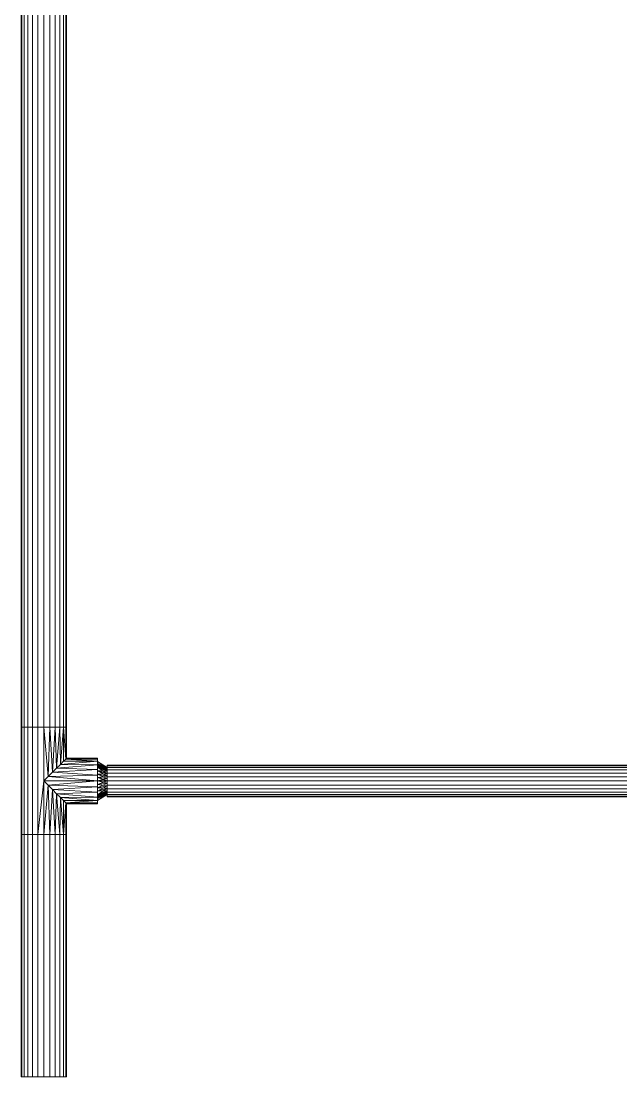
# Model space of a CAD drawing. Header units: inches. Extents: x -3326 to -59, y 8 to 1043.
# Drawn here: x -3167 to -3141.91, y 128.2 to 172.37 of the extents above; entities that cross this region are included whole.
import ezdxf

# ---------------------------------------------------------------- set-up
doc = ezdxf.new("R2010")
doc.units = ezdxf.units.IN
doc.header["$MEASUREMENT"] = 0
doc.layers.add('F-SPRN', color=10, linetype='Continuous', lineweight=9)
doc.layers.add('P-PIPE', color=10, linetype='Continuous', lineweight=9)

# ---------------------------------------------------------------- blocks, each defined once
blk = doc.blocks.new('Tee - Welded - Generic - Standard-1125979-05 - Fourth Level')
at = {"layer": 'P-PIPE'}
mesh = blk.add_polyface(dxfattribs=at)
corners = [(-2.244, -0.951), (-2.244, -0.918, 0.246), (-2.244, -0.823, 0.475), (-2.244, -0.672, 0.672), (-2.244, -0.475, 0.823), (-2.244, -0.246, 0.918), (-2.244, 0, 0.951), (-2.244, 0.246, 0.918), (-2.244, 0.475, 0.823), (-2.244, 0.672, 0.672), (-2.244, 0.823, 0.475), (-2.244, 0.918, 0.246), (-2.244, 0.951), (-2.244, 0.918, -0.246), (-2.244, 0.823, -0.475), (-2.244, 0.672, -0.672), (-2.244, 0.475, -0.823), (-2.244, 0.246, -0.918), (-2.244, 0, -0.951), (-2.244, -0.246, -0.918), (-2.244, -0.475, -0.823), (-2.244, -0.672, -0.672), (-2.244, -0.823, -0.475), (-2.244, -0.918, -0.246)]
mesh.append_faces([[corners[k] for k in face] for face in [(10, 0, 7, 9)]], dxfattribs={"vtx0": -1, "vtx1": -1, "vtx2": -1})
mesh.append_faces([[corners[k] for k in face] for face in [(13, 21, 0, 10)]], dxfattribs={"vtx0": -1, "vtx1": -1, "vtx2": -1, "vtx3": -1})
mesh.append_faces([[corners[k] for k in face] for face in [(13, 16, 20, 21), (5, 7, 0, 1)]], dxfattribs={"vtx0": -1, "vtx1": -1, "vtx3": -1})
mesh.append_faces([[corners[k] for k in face] for face in [(4, 5, 3)]], dxfattribs={"vtx1": -1})
mesh.append_faces([[corners[k] for k in face] for face in [(18, 19, 20), (22, 23, 0, 21), (7, 8, 9), (5, 6, 7)]], dxfattribs={"vtx2": -1})
mesh.append_faces([[corners[k] for k in face] for face in [(16, 17, 18, 20), (1, 2, 3, 5)]], dxfattribs={"vtx2": -1, "vtx3": -1})
mesh.append_faces([[corners[k] for k in face] for face in [(13, 14, 15, 16), (10, 11, 12, 13)]], dxfattribs={"vtx3": -1})
mesh = blk.add_polyface(dxfattribs=at)
corners = [(-2.244, 0.951), (-2.244, 0.918, 0.246), (-2.244, 0.823, 0.475), (-2.244, 0.672, 0.672), (-2.244, 0.475, 0.823), (-2.244, 0.246, 0.918), (-2.244, 0, 0.951), (-2.244, -0.246, 0.918), (-2.244, -0.475, 0.823), (-2.244, -0.672, 0.672), (-2.244, -0.823, 0.475), (-2.244, -0.918, 0.246), (-2.244, -0.951), (-0.951, -0.951), (-0.916, -0.916, 0.254), (-0.823, -0.823, 0.476), (-0.69, -0.69, 0.654), (-0.533, -0.533, 0.787), (-0.362, -0.362, 0.879), (-0.183, -0.183, 0.933), (0, 0, 0.951), (0.183, -0.183, 0.933), (0.362, -0.362, 0.879), (0.533, -0.533, 0.787), (0.69, -0.69, 0.654), (0.823, -0.823, 0.476), (0.916, -0.916, 0.254), (0.951, -0.951), (2.244, -0.951), (2.244, -0.918, 0.246), (2.244, -0.823, 0.475), (2.244, -0.672, 0.672), (2.244, -0.475, 0.823), (2.244, -0.246, 0.918), (2.244, 0, 0.951), (2.244, 0.246, 0.918), (2.244, 0.475, 0.823), (2.244, 0.672, 0.672), (2.244, 0.823, 0.475), (2.244, 0.918, 0.246), (2.244, 0.951)]
mesh.append_faces([[corners[k] for k in face] for face in [(13, 11, 12)]], dxfattribs={"vtx0": -1})
mesh.append_faces([[corners[k] for k in face] for face in [(27, 29, 26), (25, 30, 24), (11, 14, 10), (9, 17, 8), (16, 10, 15), (23, 32, 22), (21, 34, 20), (22, 33, 21), (33, 22, 32), (19, 7, 18), (7, 19, 6)]], dxfattribs={"vtx0": -1, "vtx1": -1})
mesh.append_faces([[corners[k] for k in face] for face in [(30, 25, 26), (24, 30, 31), (8, 17, 18), (21, 33, 34), (18, 7, 8), (20, 5, 6)]], dxfattribs={"vtx0": -1, "vtx2": -1})
mesh.append_faces([[corners[k] for k in face] for face in [(20, 34, 35, 5)]], dxfattribs={"vtx0": -1, "vtx2": -1, "vtx3": -1})
mesh.append_faces([[corners[k] for k in face] for face in [(28, 29, 27)]], dxfattribs={"vtx1": -1})
mesh.append_faces([[corners[k] for k in face] for face in [(29, 30, 26), (31, 32, 23), (23, 24, 31), (13, 14, 11), (14, 15, 10), (16, 17, 9), (9, 10, 16), (19, 20, 6)]], dxfattribs={"vtx1": -1, "vtx2": -1})
mesh.append_faces([[corners[k] for k in face] for face in [(38, 39, 1, 2), (36, 37, 3, 4), (37, 38, 2, 3), (35, 36, 4, 5)]], dxfattribs={"vtx1": -1, "vtx3": -1})
mesh.append_faces([[corners[k] for k in face] for face in [(39, 40, 0, 1)]], dxfattribs={"vtx3": -1})
mesh = blk.add_polyface(dxfattribs=at)
corners = [(-2.244, -0.951), (-2.244, -0.918, -0.246), (-2.244, -0.823, -0.475), (-2.244, -0.672, -0.672), (-2.244, -0.475, -0.823), (-2.244, -0.246, -0.918), (-2.244, 0, -0.951), (-2.244, 0.246, -0.918), (-2.244, 0.475, -0.823), (-2.244, 0.672, -0.672), (-2.244, 0.823, -0.475), (-2.244, 0.918, -0.246), (-2.244, 0.951), (2.244, 0.951), (2.244, 0.918, -0.246), (2.244, 0.823, -0.475), (2.244, 0.672, -0.672), (2.244, 0.475, -0.823), (2.244, 0.246, -0.918), (2.244, 0, -0.951), (2.244, -0.246, -0.918), (2.244, -0.475, -0.823), (2.244, -0.672, -0.672), (2.244, -0.823, -0.475), (2.244, -0.918, -0.246), (2.244, -0.951), (0.951, -0.951), (0.916, -0.916, -0.254), (0.823, -0.823, -0.476), (0.69, -0.69, -0.654), (0.533, -0.533, -0.787), (0.362, -0.362, -0.879), (0.183, -0.183, -0.933), (0, 0, -0.951), (-0.183, -0.183, -0.933), (-0.362, -0.362, -0.879), (-0.533, -0.533, -0.787), (-0.69, -0.69, -0.654), (-0.823, -0.823, -0.476), (-0.916, -0.916, -0.254), (-0.951, -0.951)]
mesh.append_faces([[corners[k] for k in face] for face in [(1, 40, 0)]], dxfattribs={"vtx0": -1})
mesh.append_faces([[corners[k] for k in face] for face in [(33, 19, 32), (6, 34, 5), (32, 20, 31), (24, 27, 23), (27, 24, 26), (36, 4, 35), (3, 37, 2), (38, 2, 37), (21, 31, 20)]], dxfattribs={"vtx0": -1, "vtx1": -1})
mesh.append_faces([[corners[k] for k in face] for face in [(35, 4, 5), (6, 33, 34), (23, 28, 29), (29, 22, 23), (21, 30, 31), (23, 27, 28), (36, 3, 4), (3, 36, 37), (39, 1, 2)]], dxfattribs={"vtx0": -1, "vtx2": -1})
mesh.append_faces([[corners[k] for k in face] for face in [(19, 20, 32), (34, 35, 5), (6, 7, 33), (21, 22, 30), (29, 30, 22), (39, 40, 1), (38, 39, 2)]], dxfattribs={"vtx1": -1, "vtx2": -1})
mesh.append_faces([[corners[k] for k in face] for face in [(18, 19, 33, 7)]], dxfattribs={"vtx1": -1, "vtx2": -1, "vtx3": -1})
mesh.append_faces([[corners[k] for k in face] for face in [(15, 16, 9, 10), (14, 15, 10, 11), (16, 17, 8, 9), (17, 18, 7, 8)]], dxfattribs={"vtx1": -1, "vtx3": -1})
mesh.append_faces([[corners[k] for k in face] for face in [(12, 13, 14, 11), (24, 25, 26)]], dxfattribs={"vtx2": -1})
mesh = blk.add_polyface(dxfattribs=at)
corners = [(2.244, -0.951), (2.244, -0.918, -0.246), (2.244, -0.823, -0.475), (2.244, -0.672, -0.672), (2.244, -0.475, -0.823), (2.244, -0.246, -0.918), (2.244, 0, -0.951), (2.244, 0.246, -0.918), (2.244, 0.475, -0.823), (2.244, 0.672, -0.672), (2.244, 0.823, -0.475), (2.244, 0.918, -0.246), (2.244, 0.951), (2.244, 0.918, 0.246), (2.244, 0.823, 0.475), (2.244, 0.672, 0.672), (2.244, 0.475, 0.823), (2.244, 0.246, 0.918), (2.244, 0, 0.951), (2.244, -0.246, 0.918), (2.244, -0.475, 0.823), (2.244, -0.672, 0.672), (2.244, -0.823, 0.475), (2.244, -0.918, 0.246)]
mesh.append_faces([[corners[k] for k in face] for face in [(21, 19, 20)]], dxfattribs={"vtx0": -1})
mesh.append_faces([[corners[k] for k in face] for face in [(19, 23, 17, 18)]], dxfattribs={"vtx0": -1, "vtx1": -1})
mesh.append_faces([[corners[k] for k in face] for face in [(4, 8, 11, 3), (0, 3, 11, 23)]], dxfattribs={"vtx0": -1, "vtx1": -1, "vtx2": -1})
mesh.append_faces([[corners[k] for k in face] for face in [(11, 14, 17, 23)]], dxfattribs={"vtx0": -1, "vtx1": -1, "vtx2": -1, "vtx3": -1})
mesh.append_faces([[corners[k] for k in face] for face in [(9, 10, 11, 8), (4, 5, 6), (12, 13, 14, 11), (15, 16, 17, 14)]], dxfattribs={"vtx2": -1})
mesh.append_faces([[corners[k] for k in face] for face in [(6, 7, 8, 4), (21, 22, 23, 19)]], dxfattribs={"vtx2": -1, "vtx3": -1})
mesh.append_faces([[corners[k] for k in face] for face in [(0, 1, 2, 3)]], dxfattribs={"vtx3": -1})
mesh = blk.add_polyface(dxfattribs=at)
corners = [(-0.951, -2.244), (-0.918, -2.244, 0.246), (-0.823, -2.244, 0.475), (-0.672, -2.244, 0.672), (-0.475, -2.244, 0.823), (-0.246, -2.244, 0.918), (0, -2.244, 0.951), (0.246, -2.244, 0.918), (0.475, -2.244, 0.823), (0.672, -2.244, 0.672), (0.823, -2.244, 0.475), (0.918, -2.244, 0.246), (0.951, -2.244), (0.951, -0.951), (0.916, -0.916, 0.254), (0.823, -0.823, 0.476), (0.69, -0.69, 0.654), (0.533, -0.533, 0.787), (0.362, -0.362, 0.879), (0.183, -0.183, 0.933), (0, 0, 0.951), (-0.183, -0.183, 0.933), (-0.362, -0.362, 0.879), (-0.533, -0.533, 0.787), (-0.69, -0.69, 0.654), (-0.823, -0.823, 0.476), (-0.916, -0.916, 0.254), (-0.951, -0.951)]
mesh.append_faces([[corners[k] for k in face] for face in [(13, 11, 12)]], dxfattribs={"vtx0": -1})
mesh.append_faces([[corners[k] for k in face] for face in [(22, 5, 21), (24, 3, 23), (8, 18, 7), (17, 9, 16)]], dxfattribs={"vtx0": -1, "vtx1": -1})
mesh.append_faces([[corners[k] for k in face] for face in [(24, 2, 3), (26, 1, 2), (22, 4, 5), (6, 20, 21), (21, 5, 6), (19, 6, 7), (16, 9, 10), (17, 8, 9), (6, 19, 20)]], dxfattribs={"vtx0": -1, "vtx2": -1})
mesh.append_faces([[corners[k] for k in face] for face in [(26, 27, 1), (3, 4, 23), (25, 26, 2), (24, 25, 2), (22, 23, 4), (10, 11, 14), (18, 19, 7), (17, 18, 8), (13, 14, 11), (15, 16, 10), (14, 15, 10)]], dxfattribs={"vtx1": -1, "vtx2": -1})
mesh.append_faces([[corners[k] for k in face] for face in [(27, 0, 1)]], dxfattribs={"vtx2": -1})
mesh = blk.add_polyface(dxfattribs=at)
corners = [(0.951, -2.244), (0.918, -2.244, -0.246), (0.823, -2.244, -0.475), (0.672, -2.244, -0.672), (0.475, -2.244, -0.823), (0.246, -2.244, -0.918), (0, -2.244, -0.951), (-0.246, -2.244, -0.918), (-0.475, -2.244, -0.823), (-0.672, -2.244, -0.672), (-0.823, -2.244, -0.475), (-0.918, -2.244, -0.246), (-0.951, -2.244), (-0.951, -0.951), (-0.916, -0.916, -0.254), (-0.823, -0.823, -0.476), (-0.69, -0.69, -0.654), (-0.533, -0.533, -0.787), (-0.362, -0.362, -0.879), (-0.183, -0.183, -0.933), (0, 0, -0.951), (0.183, -0.183, -0.933), (0.362, -0.362, -0.879), (0.533, -0.533, -0.787), (0.69, -0.69, -0.654), (0.823, -0.823, -0.476), (0.916, -0.916, -0.254), (0.951, -0.951)]
mesh.append_faces([[corners[k] for k in face] for face in [(13, 11, 12)]], dxfattribs={"vtx0": -1})
mesh.append_faces([[corners[k] for k in face] for face in [(22, 5, 21), (24, 3, 23), (8, 18, 7), (17, 9, 16)]], dxfattribs={"vtx0": -1, "vtx1": -1})
mesh.append_faces([[corners[k] for k in face] for face in [(24, 2, 3), (26, 1, 2), (22, 4, 5), (6, 20, 21), (21, 5, 6), (19, 6, 7), (16, 9, 10), (17, 8, 9), (6, 19, 20)]], dxfattribs={"vtx0": -1, "vtx2": -1})
mesh.append_faces([[corners[k] for k in face] for face in [(0, 1, 27)]], dxfattribs={"vtx1": -1})
mesh.append_faces([[corners[k] for k in face] for face in [(26, 27, 1), (3, 4, 23), (25, 26, 2), (24, 25, 2), (22, 23, 4), (10, 11, 14), (18, 19, 7), (17, 18, 8), (13, 14, 11), (15, 16, 10), (14, 15, 10)]], dxfattribs={"vtx1": -1, "vtx2": -1})
mesh = blk.add_polyface(dxfattribs=at)
corners = [(-0.951, -2.244), (-0.918, -2.244, -0.246), (-0.823, -2.244, -0.475), (-0.672, -2.244, -0.672), (-0.475, -2.244, -0.823), (-0.246, -2.244, -0.918), (0, -2.244, -0.951), (0.246, -2.244, -0.918), (0.475, -2.244, -0.823), (0.672, -2.244, -0.672), (0.823, -2.244, -0.475), (0.918, -2.244, -0.246), (0.951, -2.244), (0.918, -2.244, 0.246), (0.823, -2.244, 0.475), (0.672, -2.244, 0.672), (0.475, -2.244, 0.823), (0.246, -2.244, 0.918), (0, -2.244, 0.951), (-0.246, -2.244, 0.918), (-0.475, -2.244, 0.823), (-0.672, -2.244, 0.672), (-0.823, -2.244, 0.475), (-0.918, -2.244, 0.246)]
mesh.append_faces([[corners[k] for k in face] for face in [(6, 4, 5), (21, 19, 20)]], dxfattribs={"vtx0": -1})
mesh.append_faces([[corners[k] for k in face] for face in [(23, 6, 11, 14), (23, 14, 17, 19)]], dxfattribs={"vtx0": -1, "vtx1": -1, "vtx2": -1, "vtx3": -1})
mesh.append_faces([[corners[k] for k in face] for face in [(6, 23, 3, 4)]], dxfattribs={"vtx0": -1, "vtx1": -1, "vtx3": -1})
mesh.append_faces([[corners[k] for k in face] for face in [(3, 23, 0)]], dxfattribs={"vtx0": -1, "vtx2": -1})
mesh.append_faces([[corners[k] for k in face] for face in [(16, 17, 14, 15)]], dxfattribs={"vtx1": -1})
mesh.append_faces([[corners[k] for k in face] for face in [(12, 13, 14, 11), (17, 18, 19)]], dxfattribs={"vtx2": -1})
mesh.append_faces([[corners[k] for k in face] for face in [(9, 10, 11, 6), (21, 22, 23, 19)]], dxfattribs={"vtx2": -1, "vtx3": -1})
mesh.append_faces([[corners[k] for k in face] for face in [(6, 7, 8, 9), (0, 1, 2, 3)]], dxfattribs={"vtx3": -1})
blk = doc.blocks.new('Transition - Generic - Plumbing-CW-1022941-05 - Fourth Level')
at = {"layer": 'P-PIPE'}
mesh = blk.add_polyface(dxfattribs=at)
corners = [(0, -0.813), (0, -0.575, 0.575), (0, 0, 0.813), (0, 0.575, 0.575), (0, 0.813), (0, 0.575, -0.575), (0, 0, -0.813), (0, -0.575, -0.575)]
mesh.append_faces([[corners[k] for k in face] for face in [(5, 3, 4)]], dxfattribs={"vtx0": -1})
mesh.append_faces([[corners[k] for k in face] for face in [(0, 3, 5, 6)]], dxfattribs={"vtx0": -1, "vtx1": -1, "vtx3": -1})
mesh.append_faces([[corners[k] for k in face] for face in [(2, 3, 0, 1), (7, 0, 6)]], dxfattribs={"vtx1": -1})
mesh = blk.add_polyface(dxfattribs=at)
corners = [(0, -0.813), (0, -0.575, -0.575), (0, 0, -0.813), (0, 0.575, -0.575), (0, 0.813), (0.406, 0.562), (0.406, 0.398, -0.398), (0.406, 0, -0.562), (0.406, -0.398, -0.398), (0.406, -0.562), (0.406, 0.452, -0.266), (0, 0.694, -0.287), (0, 0.733, -0.192), (0, 0.287, -0.694), (0.406, 0.199, -0.48), (0.406, 0.099, -0.521), (0.406, -0.48, -0.199), (0, -0.694, -0.287), (0, -0.634, -0.431), (0.406, -0.199, -0.48), (0, -0.287, -0.694), (0, -0.144, -0.753), (0, 0.634, -0.431), (0.406, 0.507, -0.133), (0, 0.431, -0.634), (0.406, 0.298, -0.439), (0, 0.144, -0.753), (0, -0.733, -0.192), (0.406, -0.521, -0.099), (0.406, -0.439, -0.298), (0, -0.431, -0.634), (0.406, -0.298, -0.439), (0.406, -0.099, -0.521)]
mesh.append_faces([[corners[k] for k in face] for face in [(23, 4, 5)]], dxfattribs={"vtx0": -1})
mesh.append_faces([[corners[k] for k in face] for face in [(4, 23, 12), (14, 24, 25), (6, 22, 10), (13, 15, 26), (29, 1, 8), (16, 18, 29), (1, 29, 18), (19, 21, 32), (7, 26, 15), (2, 32, 21), (22, 6, 3), (10, 11, 23), (3, 25, 24), (15, 13, 14), (18, 16, 17), (20, 31, 30), (21, 19, 20)]], dxfattribs={"vtx0": -1, "vtx1": -1})
mesh.append_faces([[corners[k] for k in face] for face in [(14, 13, 24), (7, 2, 26), (3, 6, 25), (23, 11, 12), (2, 7, 32), (27, 16, 28), (8, 1, 30)]], dxfattribs={"vtx0": -1, "vtx2": -1})
mesh.append_faces([[corners[k] for k in face] for face in [(9, 0, 28)]], dxfattribs={"vtx1": -1})
mesh.append_faces([[corners[k] for k in face] for face in [(27, 17, 16), (19, 31, 20), (31, 8, 30), (22, 11, 10), (0, 27, 28)]], dxfattribs={"vtx1": -1, "vtx2": -1})
mesh = blk.add_polyface(dxfattribs=at)
corners = [(0, 0.813), (0, 0.575, 0.575), (0, 0, 0.813), (0, -0.575, 0.575), (0, -0.813), (0.406, -0.562), (0.406, -0.398, 0.398), (0.406, 0, 0.562), (0.406, 0.398, 0.398), (0.406, 0.562), (0.406, -0.452, 0.266), (0, -0.694, 0.287), (0, -0.733, 0.192), (0, -0.287, 0.694), (0.406, -0.199, 0.48), (0.406, -0.099, 0.521), (0.406, 0.48, 0.199), (0, 0.694, 0.287), (0, 0.634, 0.431), (0.406, 0.199, 0.48), (0, 0.287, 0.694), (0, 0.144, 0.753), (0, -0.634, 0.431), (0.406, -0.507, 0.133), (0, -0.431, 0.634), (0.406, -0.298, 0.439), (0, -0.144, 0.753), (0, 0.733, 0.192), (0.406, 0.521, 0.099), (0.406, 0.439, 0.298), (0, 0.431, 0.634), (0.406, 0.298, 0.439), (0.406, 0.099, 0.521)]
mesh.append_faces([[corners[k] for k in face] for face in [(23, 4, 5)]], dxfattribs={"vtx0": -1})
mesh.append_faces([[corners[k] for k in face] for face in [(4, 23, 12), (14, 24, 25), (6, 22, 10), (13, 15, 26), (29, 1, 8), (16, 18, 29), (1, 29, 18), (19, 21, 32), (7, 26, 15), (2, 32, 21), (22, 6, 3), (10, 11, 23), (3, 25, 24), (15, 13, 14), (18, 16, 17), (20, 31, 30), (21, 19, 20)]], dxfattribs={"vtx0": -1, "vtx1": -1})
mesh.append_faces([[corners[k] for k in face] for face in [(14, 13, 24), (7, 2, 26), (3, 6, 25), (23, 11, 12), (2, 7, 32), (27, 16, 28), (8, 1, 30)]], dxfattribs={"vtx0": -1, "vtx2": -1})
mesh.append_faces([[corners[k] for k in face] for face in [(9, 0, 28)]], dxfattribs={"vtx1": -1})
mesh.append_faces([[corners[k] for k in face] for face in [(27, 17, 16), (19, 31, 20), (31, 8, 30), (22, 11, 10), (0, 27, 28)]], dxfattribs={"vtx1": -1, "vtx2": -1})
mesh = blk.add_polyface(dxfattribs=at)
corners = [(0.406, -0.562), (0.406, -0.398, -0.398), (0.406, 0, -0.562), (0.406, 0.398, -0.398), (0.406, 0.562), (0.406, 0.398, 0.398), (0.406, 0, 0.562), (0.406, -0.398, 0.398)]
mesh.append_faces([[corners[k] for k in face] for face in [(4, 7, 1, 2)]], dxfattribs={"vtx0": -1, "vtx1": -1, "vtx3": -1})
mesh.append_faces([[corners[k] for k in face] for face in [(3, 4, 2)]], dxfattribs={"vtx1": -1})
mesh.append_faces([[corners[k] for k in face] for face in [(5, 6, 7, 4), (7, 0, 1)]], dxfattribs={"vtx2": -1})

msp = doc.modelspace()

# ---------------------------------------------------------------- linework, layer by layer
at = {"layer": 'F-SPRN', "color": 1}
for p, q in [((-3166.048, 207.215, 964), (-3166.048, 142.829, 964)), ((-3166.048, 207.215, 964), (-3166.048, 142.829, 964)), ((-3166.048, 138.34, 964), (-3166.048, 142.829, 964)), ((-3163.804, 140.585, 964), (-3166.048, 140.585, 964)), ((-3163.804, 140.585, 964), (-3163.398, 140.585, 964)), ((-3163.398, 140.585, 964), (-3120.053, 140.585, 964)), ((-3163.398, 140.585, 964), (-3120.053, 140.585, 964)), ((-3166.048, 138.34, 964), (-3166.048, 128.204, 964)), ((-3166.048, 138.34, 964), (-3166.048, 128.204, 964))]:
    msp.add_line(p, q, dxfattribs=at)

# ---------------------------------------------------------------- block references
at = {"layer": 'F-SPRN', "color": 1, "rotation": 90}
msp.add_blockref('Tee - Welded - Generic - Standard-1125979-05 - Fourth Level', (-3166.048, 140.585, 964), dxfattribs=at)
at = {"layer": 'F-SPRN', "color": 1}
msp.add_blockref('Transition - Generic - Plumbing-CW-1022941-05 - Fourth Level', (-3163.804, 140.585, 964), dxfattribs=at)

# ---------------------------------------------------------------- meshes
mesh = msp.add_polyface(dxfattribs=at)
corners = [(-3166.048, 207.215, 964.95), (-3166.294, 207.215, 964.918), (-3166.523, 207.215, 964.823), (-3166.72, 207.215, 964.672), (-3166.871, 207.215, 964.475), (-3166.966, 207.215, 964.246), (-3166.998, 207.215, 964), (-3166.998, 142.829, 964), (-3166.966, 142.829, 964.246), (-3166.871, 142.829, 964.475), (-3166.72, 142.829, 964.672), (-3166.523, 142.829, 964.823), (-3166.294, 142.829, 964.918), (-3166.048, 142.829, 964.95)]
mesh.append_faces([[corners[k] for k in face] for face in [(8, 9, 4, 5), (3, 4, 9, 10), (11, 12, 1, 2), (2, 3, 10, 11)]], dxfattribs={"vtx1": -1, "vtx3": -1, "color": 1})
mesh.append_faces([[corners[k] for k in face] for face in [(6, 7, 8, 5)]], dxfattribs={"vtx2": -1, "color": 1})
mesh.append_faces([[corners[k] for k in face] for face in [(12, 13, 0, 1)]], dxfattribs={"vtx3": -1, "color": 1})
mesh = msp.add_polyface(dxfattribs=at)
corners = [(-3166.998, 207.215, 964), (-3166.966, 207.215, 963.754), (-3166.871, 207.215, 963.525), (-3166.72, 207.215, 963.328), (-3166.523, 207.215, 963.177), (-3166.294, 207.215, 963.082), (-3166.048, 207.215, 963.05), (-3166.048, 142.829, 963.05), (-3166.294, 142.829, 963.082), (-3166.523, 142.829, 963.177), (-3166.72, 142.829, 963.328), (-3166.871, 142.829, 963.525), (-3166.966, 142.829, 963.754), (-3166.998, 142.829, 964)]
mesh.append_faces([[corners[k] for k in face] for face in [(7, 8, 5, 6)]], dxfattribs={"vtx1": -1, "color": 1})
mesh.append_faces([[corners[k] for k in face] for face in [(8, 9, 4, 5), (3, 4, 9, 10), (11, 12, 1, 2), (2, 3, 10, 11)]], dxfattribs={"vtx1": -1, "vtx3": -1, "color": 1})
mesh.append_faces([[corners[k] for k in face] for face in [(12, 13, 0, 1)]], dxfattribs={"vtx3": -1, "color": 1})
mesh = msp.add_polyface(dxfattribs=at)
corners = [(-3165.098, 207.215, 964), (-3165.13, 207.215, 964.246), (-3165.225, 207.215, 964.475), (-3165.376, 207.215, 964.672), (-3165.573, 207.215, 964.823), (-3165.802, 207.215, 964.918), (-3166.048, 207.215, 964.95), (-3166.048, 142.829, 964.95), (-3165.802, 142.829, 964.918), (-3165.573, 142.829, 964.823), (-3165.376, 142.829, 964.672), (-3165.225, 142.829, 964.475), (-3165.13, 142.829, 964.246), (-3165.098, 142.829, 964)]
mesh.append_faces([[corners[k] for k in face] for face in [(7, 8, 5, 6)]], dxfattribs={"vtx1": -1, "color": 1})
mesh.append_faces([[corners[k] for k in face] for face in [(8, 9, 4, 5), (3, 4, 9, 10), (11, 12, 1, 2), (2, 3, 10, 11)]], dxfattribs={"vtx1": -1, "vtx3": -1, "color": 1})
mesh.append_faces([[corners[k] for k in face] for face in [(12, 13, 0, 1)]], dxfattribs={"vtx3": -1, "color": 1})
mesh = msp.add_polyface(dxfattribs=at)
corners = [(-3166.048, 207.215, 963.05), (-3165.802, 207.215, 963.082), (-3165.573, 207.215, 963.177), (-3165.376, 207.215, 963.328), (-3165.225, 207.215, 963.525), (-3165.13, 207.215, 963.754), (-3165.098, 207.215, 964), (-3165.098, 142.829, 964), (-3165.13, 142.829, 963.754), (-3165.225, 142.829, 963.525), (-3165.376, 142.829, 963.328), (-3165.573, 142.829, 963.177), (-3165.802, 142.829, 963.082), (-3166.048, 142.829, 963.05)]
mesh.append_faces([[corners[k] for k in face] for face in [(7, 8, 5, 6)]], dxfattribs={"vtx1": -1, "color": 1})
mesh.append_faces([[corners[k] for k in face] for face in [(8, 9, 4, 5), (3, 4, 9, 10), (11, 12, 1, 2), (2, 3, 10, 11)]], dxfattribs={"vtx1": -1, "vtx3": -1, "color": 1})
mesh.append_faces([[corners[k] for k in face] for face in [(12, 13, 0, 1)]], dxfattribs={"vtx3": -1, "color": 1})
mesh = msp.add_polyface(dxfattribs=at)
corners = [(-3166.998, 142.829, 964), (-3166.966, 142.829, 963.754), (-3166.871, 142.829, 963.525), (-3166.72, 142.829, 963.328), (-3166.523, 142.829, 963.177), (-3166.294, 142.829, 963.082), (-3166.048, 142.829, 963.05), (-3165.802, 142.829, 963.082), (-3165.573, 142.829, 963.177), (-3165.376, 142.829, 963.328), (-3165.225, 142.829, 963.525), (-3165.13, 142.829, 963.754), (-3165.098, 142.829, 964), (-3165.13, 142.829, 964.246), (-3165.225, 142.829, 964.475), (-3165.376, 142.829, 964.672), (-3165.573, 142.829, 964.823), (-3165.802, 142.829, 964.918), (-3166.048, 142.829, 964.95), (-3166.294, 142.829, 964.918), (-3166.523, 142.829, 964.823), (-3166.72, 142.829, 964.672), (-3166.871, 142.829, 964.475), (-3166.966, 142.829, 964.246)]
mesh.append_faces([[corners[k] for k in face] for face in [(23, 21, 22), (18, 16, 17)]], dxfattribs={"vtx0": -1, "color": 1})
mesh.append_faces([[corners[k] for k in face] for face in [(16, 20, 12, 15)]], dxfattribs={"vtx0": -1, "vtx1": -1, "vtx2": -1, "color": 1})
mesh.append_faces([[corners[k] for k in face] for face in [(12, 20, 0, 8)]], dxfattribs={"vtx0": -1, "vtx1": -1, "vtx2": -1, "vtx3": -1, "color": 1})
mesh.append_faces([[corners[k] for k in face] for face in [(0, 20, 21, 23), (12, 8, 9)]], dxfattribs={"vtx0": -1, "vtx2": -1, "color": 1})
mesh.append_faces([[corners[k] for k in face] for face in [(0, 3, 4, 8)]], dxfattribs={"vtx0": -1, "vtx2": -1, "vtx3": -1, "color": 1})
mesh.append_faces([[corners[k] for k in face] for face in [(13, 14, 15, 12), (1, 2, 3, 0), (6, 7, 8)]], dxfattribs={"vtx2": -1, "color": 1})
mesh.append_faces([[corners[k] for k in face] for face in [(18, 19, 20, 16), (4, 5, 6, 8)]], dxfattribs={"vtx2": -1, "vtx3": -1, "color": 1})
mesh.append_faces([[corners[k] for k in face] for face in [(9, 10, 11, 12)]], dxfattribs={"vtx3": -1, "color": 1})
mesh = msp.add_polyface(dxfattribs=at)
corners = [(-3163.398, 139.927, 964), (-3163.398, 139.949, 964.17), (-3163.398, 140.015, 964.329), (-3163.398, 140.12, 964.465), (-3163.398, 140.256, 964.569), (-3163.398, 140.414, 964.635), (-3163.398, 140.585, 964.657), (-3163.398, 140.755, 964.635), (-3163.398, 140.913, 964.569), (-3163.398, 141.049, 964.465), (-3163.398, 141.154, 964.329), (-3163.398, 141.22, 964.17), (-3163.398, 141.242, 964), (-3163.398, 141.22, 963.83), (-3163.398, 141.154, 963.671), (-3163.398, 141.049, 963.535), (-3163.398, 140.913, 963.431), (-3163.398, 140.755, 963.365), (-3163.398, 140.585, 963.342), (-3163.398, 140.414, 963.365), (-3163.398, 140.256, 963.431), (-3163.398, 140.12, 963.535), (-3163.398, 140.015, 963.671), (-3163.398, 139.949, 963.83)]
mesh.append_faces([[corners[k] for k in face] for face in [(15, 12, 13, 14)]], dxfattribs={"vtx0": -1, "color": 1})
mesh.append_faces([[corners[k] for k in face] for face in [(12, 15, 11), (17, 20, 16)]], dxfattribs={"vtx0": -1, "vtx1": -1, "color": 1})
mesh.append_faces([[corners[k] for k in face] for face in [(3, 15, 21, 0)]], dxfattribs={"vtx0": -1, "vtx1": -1, "vtx2": -1, "vtx3": -1, "color": 1})
mesh.append_faces([[corners[k] for k in face] for face in [(15, 3, 10, 11)]], dxfattribs={"vtx0": -1, "vtx1": -1, "vtx3": -1, "color": 1})
mesh.append_faces([[corners[k] for k in face] for face in [(16, 20, 21, 15)]], dxfattribs={"vtx0": -1, "vtx2": -1, "color": 1})
mesh.append_faces([[corners[k] for k in face] for face in [(8, 3, 4, 5)]], dxfattribs={"vtx0": -1, "vtx3": -1, "color": 1})
mesh.append_faces([[corners[k] for k in face] for face in [(19, 20, 17, 18)]], dxfattribs={"vtx1": -1, "color": 1})
mesh.append_faces([[corners[k] for k in face] for face in [(1, 2, 3, 0)]], dxfattribs={"vtx2": -1, "color": 1})
mesh.append_faces([[corners[k] for k in face] for face in [(8, 9, 10, 3)]], dxfattribs={"vtx2": -1, "vtx3": -1, "color": 1})
mesh.append_faces([[corners[k] for k in face] for face in [(21, 22, 23, 0), (5, 6, 7, 8)]], dxfattribs={"vtx3": -1, "color": 1})
mesh = msp.add_polyface(dxfattribs=at)
corners = [(-3163.398, 141.242, 964), (-3163.398, 141.22, 964.17), (-3163.398, 141.154, 964.329), (-3163.398, 141.049, 964.465), (-3163.398, 140.913, 964.569), (-3163.398, 140.755, 964.635), (-3163.398, 140.585, 964.657), (-3120.053, 140.585, 964.657), (-3120.053, 140.755, 964.635), (-3120.053, 140.913, 964.569), (-3120.053, 141.049, 964.465), (-3120.053, 141.154, 964.329), (-3120.053, 141.22, 964.17), (-3120.053, 141.242, 964)]
mesh.append_faces([[corners[k] for k in face] for face in [(7, 8, 5, 6)]], dxfattribs={"vtx1": -1, "color": 1})
mesh.append_faces([[corners[k] for k in face] for face in [(8, 9, 4, 5), (3, 4, 9, 10), (11, 12, 1, 2), (2, 3, 10, 11)]], dxfattribs={"vtx1": -1, "vtx3": -1, "color": 1})
mesh.append_faces([[corners[k] for k in face] for face in [(12, 13, 0, 1)]], dxfattribs={"vtx3": -1, "color": 1})
mesh = msp.add_polyface(dxfattribs=at)
corners = [(-3163.398, 140.585, 963.342), (-3163.398, 140.755, 963.365), (-3163.398, 140.913, 963.431), (-3163.398, 141.049, 963.535), (-3163.398, 141.154, 963.671), (-3163.398, 141.22, 963.83), (-3163.398, 141.242, 964), (-3120.053, 141.242, 964), (-3120.053, 141.22, 963.83), (-3120.053, 141.154, 963.671), (-3120.053, 141.049, 963.535), (-3120.053, 140.913, 963.431), (-3120.053, 140.755, 963.365), (-3120.053, 140.585, 963.342)]
mesh.append_faces([[corners[k] for k in face] for face in [(7, 8, 5, 6)]], dxfattribs={"vtx1": -1, "color": 1})
mesh.append_faces([[corners[k] for k in face] for face in [(8, 9, 4, 5), (3, 4, 9, 10), (11, 12, 1, 2), (2, 3, 10, 11)]], dxfattribs={"vtx1": -1, "vtx3": -1, "color": 1})
mesh.append_faces([[corners[k] for k in face] for face in [(12, 13, 0, 1)]], dxfattribs={"vtx3": -1, "color": 1})
mesh = msp.add_polyface(dxfattribs=at)
corners = [(-3163.398, 140.585, 964.657), (-3163.398, 140.414, 964.635), (-3163.398, 140.256, 964.569), (-3163.398, 140.12, 964.465), (-3163.398, 140.015, 964.329), (-3163.398, 139.949, 964.17), (-3163.398, 139.927, 964), (-3120.053, 139.927, 964), (-3120.053, 139.949, 964.17), (-3120.053, 140.015, 964.329), (-3120.053, 140.12, 964.465), (-3120.053, 140.256, 964.569), (-3120.053, 140.414, 964.635), (-3120.053, 140.585, 964.657)]
mesh.append_faces([[corners[k] for k in face] for face in [(8, 9, 4, 5), (3, 4, 9, 10), (11, 12, 1, 2), (2, 3, 10, 11)]], dxfattribs={"vtx1": -1, "vtx3": -1, "color": 1})
mesh.append_faces([[corners[k] for k in face] for face in [(6, 7, 8, 5)]], dxfattribs={"vtx2": -1, "color": 1})
mesh.append_faces([[corners[k] for k in face] for face in [(12, 13, 0, 1)]], dxfattribs={"vtx3": -1, "color": 1})
mesh = msp.add_polyface(dxfattribs=at)
corners = [(-3163.398, 139.927, 964), (-3163.398, 139.949, 963.83), (-3163.398, 140.015, 963.671), (-3163.398, 140.12, 963.535), (-3163.398, 140.256, 963.431), (-3163.398, 140.414, 963.365), (-3163.398, 140.585, 963.342), (-3120.053, 140.585, 963.342), (-3120.053, 140.414, 963.365), (-3120.053, 140.256, 963.431), (-3120.053, 140.12, 963.535), (-3120.053, 140.015, 963.671), (-3120.053, 139.949, 963.83), (-3120.053, 139.927, 964)]
mesh.append_faces([[corners[k] for k in face] for face in [(7, 8, 5, 6)]], dxfattribs={"vtx1": -1, "color": 1})
mesh.append_faces([[corners[k] for k in face] for face in [(8, 9, 4, 5), (3, 4, 9, 10), (11, 12, 1, 2), (2, 3, 10, 11)]], dxfattribs={"vtx1": -1, "vtx3": -1, "color": 1})
mesh.append_faces([[corners[k] for k in face] for face in [(12, 13, 0, 1)]], dxfattribs={"vtx3": -1, "color": 1})
mesh = msp.add_polyface(dxfattribs=at)
corners = [(-3166.998, 138.34, 964), (-3166.966, 138.34, 964.246), (-3166.871, 138.34, 964.475), (-3166.72, 138.34, 964.672), (-3166.523, 138.34, 964.823), (-3166.294, 138.34, 964.918), (-3166.048, 138.34, 964.95), (-3165.802, 138.34, 964.918), (-3165.573, 138.34, 964.823), (-3165.376, 138.34, 964.672), (-3165.225, 138.34, 964.475), (-3165.13, 138.34, 964.246), (-3165.098, 138.34, 964), (-3165.13, 138.34, 963.754), (-3165.225, 138.34, 963.525), (-3165.376, 138.34, 963.328), (-3165.573, 138.34, 963.177), (-3165.802, 138.34, 963.082), (-3166.048, 138.34, 963.05), (-3166.294, 138.34, 963.082), (-3166.523, 138.34, 963.177), (-3166.72, 138.34, 963.328), (-3166.871, 138.34, 963.525), (-3166.966, 138.34, 963.754)]
mesh.append_faces([[corners[k] for k in face] for face in [(4, 12, 0)]], dxfattribs={"vtx0": -1, "vtx1": -1, "vtx2": -1, "color": 1})
mesh.append_faces([[corners[k] for k in face] for face in [(8, 12, 4, 6)]], dxfattribs={"vtx0": -1, "vtx1": -1, "vtx2": -1, "vtx3": -1, "color": 1})
mesh.append_faces([[corners[k] for k in face] for face in [(12, 8, 9)]], dxfattribs={"vtx0": -1, "vtx2": -1, "color": 1})
mesh.append_faces([[corners[k] for k in face] for face in [(12, 15, 16, 0)]], dxfattribs={"vtx0": -1, "vtx2": -1, "vtx3": -1, "color": 1})
mesh.append_faces([[corners[k] for k in face] for face in [(5, 6, 4), (2, 3, 1), (7, 8, 6)]], dxfattribs={"vtx1": -1, "color": 1})
mesh.append_faces([[corners[k] for k in face] for face in [(20, 21, 0, 16)]], dxfattribs={"vtx1": -1, "vtx2": -1, "vtx3": -1, "color": 1})
mesh.append_faces([[corners[k] for k in face] for face in [(3, 4, 0, 1)]], dxfattribs={"vtx1": -1, "vtx3": -1, "color": 1})
mesh.append_faces([[corners[k] for k in face] for face in [(13, 14, 15, 12), (16, 17, 18)]], dxfattribs={"vtx2": -1, "color": 1})
mesh.append_faces([[corners[k] for k in face] for face in [(18, 19, 20, 16)]], dxfattribs={"vtx2": -1, "vtx3": -1, "color": 1})
mesh.append_faces([[corners[k] for k in face] for face in [(9, 10, 11, 12), (21, 22, 23, 0)]], dxfattribs={"vtx3": -1, "color": 1})
mesh = msp.add_polyface(dxfattribs=at)
corners = [(-3166.048, 138.34, 964.95), (-3166.294, 138.34, 964.918), (-3166.523, 138.34, 964.823), (-3166.72, 138.34, 964.672), (-3166.871, 138.34, 964.475), (-3166.966, 138.34, 964.246), (-3166.998, 138.34, 964), (-3166.998, 128.204, 964), (-3166.966, 128.204, 964.246), (-3166.871, 128.204, 964.475), (-3166.72, 128.204, 964.672), (-3166.523, 128.204, 964.823), (-3166.294, 128.204, 964.918), (-3166.048, 128.204, 964.95)]
mesh.append_faces([[corners[k] for k in face] for face in [(8, 9, 4, 5), (3, 4, 9, 10), (11, 12, 1, 2), (2, 3, 10, 11)]], dxfattribs={"vtx1": -1, "vtx3": -1, "color": 1})
mesh.append_faces([[corners[k] for k in face] for face in [(6, 7, 8, 5)]], dxfattribs={"vtx2": -1, "color": 1})
mesh.append_faces([[corners[k] for k in face] for face in [(12, 13, 0, 1)]], dxfattribs={"vtx3": -1, "color": 1})
mesh = msp.add_polyface(dxfattribs=at)
corners = [(-3166.998, 138.34, 964), (-3166.966, 138.34, 963.754), (-3166.871, 138.34, 963.525), (-3166.72, 138.34, 963.328), (-3166.523, 138.34, 963.177), (-3166.294, 138.34, 963.082), (-3166.048, 138.34, 963.05), (-3166.048, 128.204, 963.05), (-3166.294, 128.204, 963.082), (-3166.523, 128.204, 963.177), (-3166.72, 128.204, 963.328), (-3166.871, 128.204, 963.525), (-3166.966, 128.204, 963.754), (-3166.998, 128.204, 964)]
mesh.append_faces([[corners[k] for k in face] for face in [(7, 8, 5, 6)]], dxfattribs={"vtx1": -1, "color": 1})
mesh.append_faces([[corners[k] for k in face] for face in [(8, 9, 4, 5), (3, 4, 9, 10), (11, 12, 1, 2), (2, 3, 10, 11)]], dxfattribs={"vtx1": -1, "vtx3": -1, "color": 1})
mesh.append_faces([[corners[k] for k in face] for face in [(12, 13, 0, 1)]], dxfattribs={"vtx3": -1, "color": 1})
mesh = msp.add_polyface(dxfattribs=at)
corners = [(-3165.098, 138.34, 964), (-3165.13, 138.34, 964.246), (-3165.225, 138.34, 964.475), (-3165.376, 138.34, 964.672), (-3165.573, 138.34, 964.823), (-3165.802, 138.34, 964.918), (-3166.048, 138.34, 964.95), (-3166.048, 128.204, 964.95), (-3165.802, 128.204, 964.918), (-3165.573, 128.204, 964.823), (-3165.376, 128.204, 964.672), (-3165.225, 128.204, 964.475), (-3165.13, 128.204, 964.246), (-3165.098, 128.204, 964)]
mesh.append_faces([[corners[k] for k in face] for face in [(7, 8, 5, 6)]], dxfattribs={"vtx1": -1, "color": 1})
mesh.append_faces([[corners[k] for k in face] for face in [(8, 9, 4, 5), (3, 4, 9, 10), (11, 12, 1, 2), (2, 3, 10, 11)]], dxfattribs={"vtx1": -1, "vtx3": -1, "color": 1})
mesh.append_faces([[corners[k] for k in face] for face in [(12, 13, 0, 1)]], dxfattribs={"vtx3": -1, "color": 1})
mesh = msp.add_polyface(dxfattribs=at)
corners = [(-3166.048, 138.34, 963.05), (-3165.802, 138.34, 963.082), (-3165.573, 138.34, 963.177), (-3165.376, 138.34, 963.328), (-3165.225, 138.34, 963.525), (-3165.13, 138.34, 963.754), (-3165.098, 138.34, 964), (-3165.098, 128.204, 964), (-3165.13, 128.204, 963.754), (-3165.225, 128.204, 963.525), (-3165.376, 128.204, 963.328), (-3165.573, 128.204, 963.177), (-3165.802, 128.204, 963.082), (-3166.048, 128.204, 963.05)]
mesh.append_faces([[corners[k] for k in face] for face in [(7, 8, 5, 6)]], dxfattribs={"vtx1": -1, "color": 1})
mesh.append_faces([[corners[k] for k in face] for face in [(8, 9, 4, 5), (3, 4, 9, 10), (11, 12, 1, 2), (2, 3, 10, 11)]], dxfattribs={"vtx1": -1, "vtx3": -1, "color": 1})
mesh.append_faces([[corners[k] for k in face] for face in [(12, 13, 0, 1)]], dxfattribs={"vtx3": -1, "color": 1})
mesh = msp.add_polyface(dxfattribs=at)
corners = [(-3166.998, 128.204, 964), (-3166.966, 128.204, 963.754), (-3166.871, 128.204, 963.525), (-3166.72, 128.204, 963.328), (-3166.523, 128.204, 963.177), (-3166.294, 128.204, 963.082), (-3166.048, 128.204, 963.05), (-3165.802, 128.204, 963.082), (-3165.573, 128.204, 963.177), (-3165.376, 128.204, 963.328), (-3165.225, 128.204, 963.525), (-3165.13, 128.204, 963.754), (-3165.098, 128.204, 964), (-3165.13, 128.204, 964.246), (-3165.225, 128.204, 964.475), (-3165.376, 128.204, 964.672), (-3165.573, 128.204, 964.823), (-3165.802, 128.204, 964.918), (-3166.048, 128.204, 964.95), (-3166.294, 128.204, 964.918), (-3166.523, 128.204, 964.823), (-3166.72, 128.204, 964.672), (-3166.871, 128.204, 964.475), (-3166.966, 128.204, 964.246)]
mesh.append_faces([[corners[k] for k in face] for face in [(23, 21, 22), (18, 16, 17)]], dxfattribs={"vtx0": -1, "color": 1})
mesh.append_faces([[corners[k] for k in face] for face in [(16, 20, 12, 15)]], dxfattribs={"vtx0": -1, "vtx1": -1, "vtx2": -1, "color": 1})
mesh.append_faces([[corners[k] for k in face] for face in [(12, 20, 0, 8)]], dxfattribs={"vtx0": -1, "vtx1": -1, "vtx2": -1, "vtx3": -1, "color": 1})
mesh.append_faces([[corners[k] for k in face] for face in [(0, 20, 21, 23), (12, 8, 9)]], dxfattribs={"vtx0": -1, "vtx2": -1, "color": 1})
mesh.append_faces([[corners[k] for k in face] for face in [(0, 3, 4, 8)]], dxfattribs={"vtx0": -1, "vtx2": -1, "vtx3": -1, "color": 1})
mesh.append_faces([[corners[k] for k in face] for face in [(13, 14, 15, 12), (1, 2, 3, 0), (6, 7, 8)]], dxfattribs={"vtx2": -1, "color": 1})
mesh.append_faces([[corners[k] for k in face] for face in [(18, 19, 20, 16), (4, 5, 6, 8)]], dxfattribs={"vtx2": -1, "vtx3": -1, "color": 1})
mesh.append_faces([[corners[k] for k in face] for face in [(9, 10, 11, 12)]], dxfattribs={"vtx3": -1, "color": 1})

doc.saveas('drawing.dxf')
